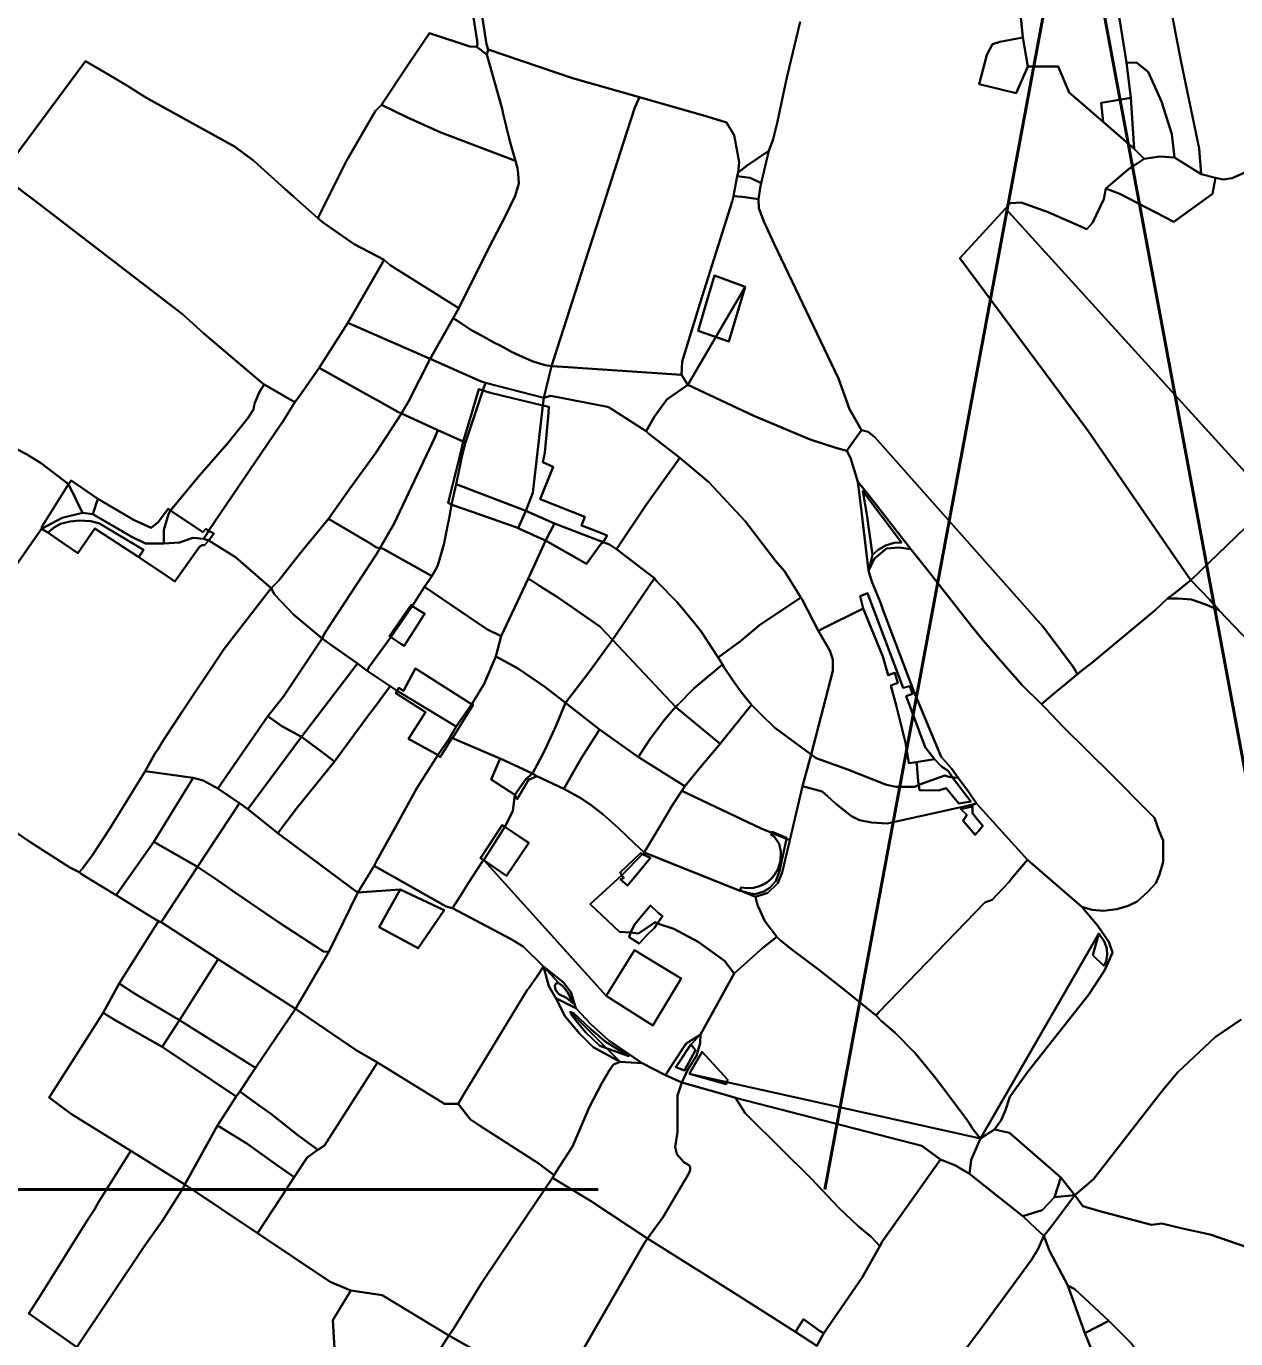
# Model space of a CAD drawing. Header units: millimetres. Extents: x -5124 to 18012, y -6362 to 5362.
# Drawn here: x 762 to 1577, y -150 to 734 of the extents above; entities that cross this region are included whole.
import ezdxf

# ---------------------------------------------------------------- set-up
doc = ezdxf.new("R2010")
doc.units = ezdxf.units.MM
doc.layers.add('brokenLine', color=1, linetype='Continuous')
doc.styles.get("Standard").update_dxf_attribs({"font": 'txt', "bigfont": 'bigfont'})

msp = doc.modelspace()

# ---------------------------------------------------------------- linework, layer by layer
at = {"layer": 'brokenLine', "color": 1}
for points in [[(1554.14, 634.68), (1536.13, 645.92), (1534.27, 661.79), (1527.4, 683.78), (1518.46, 703.72), (1510.88, 709.89), (1503.91, 709.98), (1497.21, 750.73), (1483.09, 818.8), (1500.76, 822.55), (1520.67, 822.92), (1526.48, 784.17), (1540.46, 711.29), (1552.83, 652.15), (1554.14, 634.68), (1554.14, 634.68)], [(1592.07, 639.71), (1575.08, 632.01), (1568.95, 631.21), (1563.83, 632.26), (1554.14, 634.68), (1552.83, 652.15), (1540.46, 711.29), (1526.48, 784.17)], [(1063.26, 753.89), (1063.73, 760.72), (1068.41, 749.82), (1069.46, 742.67), (1072.68, 722.46), (1073.76, 718.73), (1072.79, 715.35), (1069.61, 717.66), (1068.92, 718.39), (1065.97, 720.68), (1066.6, 722.08), (1066.3, 724.71), (1063.11, 744.71), (1062.82, 746.87), (1063.26, 753.89), (1063.26, 753.89)], [(1430.9, 758.67), (1433.91, 726.94), (1418.49, 723.94), (1413.59, 722.27), (1409.74, 715.16), (1404.6, 695.31), (1420.3, 691.64), (1429.55, 689.45), (1437.32, 707.39), (1457.74, 707.42), (1465.11, 689.69), (1488.22, 670.04), (1508.9, 651.94), (1515.76, 645.01), (1510.92, 642.04), (1506.03, 638.79), (1502.14, 635.47), (1489.87, 625.08), (1488.5, 617.85), (1481, 601.94), (1477.21, 597.79), (1450.99, 609.23), (1432.82, 615.65), (1425.77, 615.27), (1422.34, 611.68), (1391.43, 578.2), (1477.82, 461.97), (1540.99, 370.28), (1547.15, 361.34), (1536.65, 352.66), (1531.46, 348.9), (1523.08, 341.05), (1480.19, 305.35), (1473.64, 300.37), (1470.81, 297.97), (1467.46, 303.48), (1447.48, 330.13), (1334.19, 457.49), (1329.75, 461.19), (1325.36, 462.36), (1322.3, 467.46), (1317.15, 476.52), (1309.67, 497.03), (1266.48, 587.95), (1259.6, 602.44), (1256.15, 611.86), (1255.85, 617.95), (1256.98, 625.47), (1257.56, 628.8), (1262.88, 650.41), (1265.7, 658.41), (1268.75, 670.28), (1272.77, 689.34), (1275.28, 700.74), (1283.94, 737.4)], [(1497.21, 750.73), (1503.91, 709.98), (1506.75, 686.14), (1486.87, 682.82), (1488.22, 670.04), (1465.11, 689.69), (1457.74, 707.42), (1437.32, 707.39), (1433.91, 726.94), (1430.9, 758.67)], [(1063.11, 744.71), (1066.3, 724.71), (1066.6, 722.08), (1065.97, 720.68), (1061.32, 720.8), (1034.11, 729.84), (1020.52, 709.6), (1001.86, 681.53), (997.81, 677.49), (978.17, 643.77), (958.95, 605.06), (942.56, 619.82), (942.56, 619.82)], [(1283.94, 737.4), (1275.28, 700.74), (1272.77, 689.34), (1268.75, 670.28), (1265.7, 658.41), (1262.88, 650.41), (1248.23, 640.51), (1242.08, 635.95), (1242.92, 642.82), (1239.52, 661.04), (1234.22, 669.52), (1222, 673.3), (1175.61, 686.71), (1130.58, 699.55), (1073.76, 718.73), (1072.68, 722.46), (1069.46, 742.67)], [(1065.97, 720.68), (1068.92, 718.39), (1069.61, 717.66), (1072.79, 715.35), (1083.1, 678.72), (1083.87, 675.37), (1087.84, 658.78), (1089.56, 653.06), (1092.24, 643.68), (1041.86, 662.89), (1019.43, 672.97), (1001.86, 681.53), (1020.52, 709.6), (1034.11, 729.84), (1061.32, 720.8), (1065.97, 720.68), (1065.97, 720.68)], [(1433.91, 726.94), (1437.32, 707.39), (1429.55, 689.45), (1420.3, 691.64), (1404.6, 695.31), (1409.74, 715.16), (1413.59, 722.27), (1418.49, 723.94), (1433.91, 726.94), (1433.91, 726.94)], [(1092.24, 643.68), (1089.56, 653.06), (1087.84, 658.78), (1083.87, 675.37), (1083.1, 678.72), (1072.79, 715.35), (1073.76, 718.73), (1130.58, 699.55), (1175.61, 686.71), (1172.46, 679.7), (1164.63, 655.35), (1149.33, 607.75), (1138.67, 574.62), (1116.45, 505.47), (1112.06, 506.12), (1108.21, 507.15), (1103.27, 508.88), (1094.77, 512.56), (1089.42, 514.99), (1084.74, 517.86), (1081.29, 519.6), (1077.56, 521.33), (1072.93, 524.09), (1065.78, 527.89), (1062.7, 529.52), (1053, 535.87), (1050.18, 537.69), (1054.01, 544.42), (1074.12, 585.25), (1085.15, 606.32), (1092.01, 620.2), (1094.45, 628.57), (1093.99, 635.25), (1093.44, 638.92), (1092.24, 643.68), (1092.24, 643.68)], [(942.56, 619.82), (936.88, 624.57), (915.8, 643.84), (902.87, 653.32), (846.56, 684.51), (842.97, 686.44), (830.61, 694.34), (814.83, 703.67), (802.4, 711), (777.18, 677.04), (745.03, 633.76)], [(745.03, 633.76), (777.18, 677.04), (802.4, 711), (814.83, 703.67), (830.61, 694.34), (842.97, 686.44), (846.56, 684.51), (902.87, 653.32), (915.8, 643.84), (936.88, 624.57), (942.56, 619.82), (958.95, 605.06), (962.75, 601.92), (983.43, 587.56), (1003.59, 576.97), (979.16, 534.59), (976.05, 529.61), (959.78, 504.34), (946.29, 484.92), (943.56, 481.12), (922.84, 493.15), (922.84, 493.15)], [(1515.76, 645.01), (1508.9, 651.94), (1506.75, 686.14), (1503.91, 709.98), (1510.88, 709.89), (1518.46, 703.72), (1527.4, 683.78), (1534.27, 661.79), (1536.13, 645.92), (1526.26, 646.78), (1515.76, 645.01), (1515.76, 645.01)], [(1001.86, 681.53), (1019.43, 672.97), (1041.86, 662.89), (1092.24, 643.68), (1093.44, 638.92), (1093.99, 635.25), (1094.45, 628.57), (1092.01, 620.2), (1085.15, 606.32), (1074.12, 585.25), (1054.01, 544.42), (1007.63, 573.49), (1003.59, 576.97), (983.43, 587.56), (962.75, 601.92), (958.95, 605.06), (978.17, 643.77), (997.81, 677.49), (1001.86, 681.53), (1001.86, 681.53)], [(1238.97, 620.02), (1238.05, 616.37), (1216.66, 548.08), (1204.47, 508.66), (1204.04, 499.61), (1124.06, 504.96), (1116.45, 505.47), (1138.67, 574.62), (1149.33, 607.75), (1164.63, 655.35), (1172.46, 679.7), (1175.61, 686.71), (1222, 673.3), (1234.22, 669.52), (1239.52, 661.04), (1242.92, 642.82), (1242.08, 635.95), (1241.44, 633.44), (1238.97, 620.02), (1238.97, 620.02)], [(1506.75, 686.14), (1508.9, 651.94), (1488.22, 670.04), (1486.87, 682.82), (1506.75, 686.14), (1506.75, 686.14)], [(1257.56, 628.8), (1250.24, 632.3), (1241.44, 633.44), (1242.08, 635.95), (1248.23, 640.51), (1262.88, 650.41), (1257.56, 628.8), (1257.56, 628.8)], [(1515.76, 645.01), (1526.26, 646.78), (1536.13, 645.92), (1554.14, 634.68), (1563.83, 632.26), (1561.75, 621.5), (1535.7, 602.61), (1499.3, 621.46), (1489.87, 625.08), (1502.14, 635.47), (1506.03, 638.79), (1510.92, 642.04), (1515.76, 645.01), (1515.76, 645.01)], [(1422.34, 611.68), (1425.77, 615.27), (1432.82, 615.65), (1450.99, 609.23), (1477.21, 597.79), (1481, 601.94), (1488.5, 617.85), (1489.87, 625.08), (1499.3, 621.46), (1535.7, 602.61), (1561.75, 621.5), (1563.83, 632.26), (1568.95, 631.21), (1575.08, 632.01), (1592.07, 639.71)], [(750.51, 630.35), (767.92, 617.37), (867.7, 540.41), (882.19, 527.33), (920.72, 494.57), (922.84, 493.15), (919.62, 488.18), (916.58, 480.7), (916.16, 478.9), (915.6, 476.27), (911.85, 470.46), (898.01, 453.41), (879.09, 431.59), (859.71, 408.17), (858.03, 409.4), (851.48, 400.37), (846.64, 396.4), (835.26, 401.76), (810.77, 415.95), (792.72, 428.3), (790.96, 425.93), (772.84, 439.83), (762.74, 446.03), (677.12, 490.19)], [(922.84, 493.15), (920.72, 494.57), (882.19, 527.33), (867.7, 540.41), (767.92, 617.37), (750.51, 630.35)], [(1255.85, 617.95), (1245.04, 619.46), (1238.97, 620.02), (1241.44, 633.44), (1250.24, 632.3), (1257.56, 628.8), (1256.98, 625.47), (1255.85, 617.95), (1255.85, 617.95)], [(1208.33, 492.83), (1204.04, 499.61), (1204.47, 508.66), (1216.66, 548.08), (1238.05, 616.37), (1238.97, 620.02), (1245.04, 619.46), (1255.85, 617.95), (1256.15, 611.86), (1259.6, 602.44), (1266.48, 587.95), (1309.67, 497.03), (1317.15, 476.52), (1322.3, 467.46), (1325.36, 462.36), (1316.85, 450.39), (1315.34, 448.28), (1308.01, 450.39), (1290.63, 455.91), (1252.78, 471.85), (1208.33, 492.83), (1246.99, 558.78), (1226.27, 566.49), (1220.46, 546.99), (1215.19, 529.33), (1235.81, 522.05), (1246.99, 558.78), (1208.33, 492.83)], [(1520.91, 503.16), (1601.95, 413.94), (1547.15, 361.34), (1540.99, 370.28), (1477.82, 461.97), (1391.43, 578.2), (1422.34, 611.68), (1520.91, 503.16), (1520.91, 503.16)], [(1601.95, 413.94), (1520.91, 503.16), (1422.34, 611.68), (1422.34, 611.68)], [(1003.59, 576.97), (1007.63, 573.49), (1054.01, 544.42), (1050.18, 537.69), (1035.44, 511.94), (1034.58, 510.34), (979.16, 534.59), (1003.59, 576.97), (1003.59, 576.97)], [(1246.99, 558.78), (1235.81, 522.05), (1215.19, 529.33), (1220.46, 546.99), (1226.27, 566.49), (1246.99, 558.78), (1246.99, 558.78)], [(1034.58, 510.34), (1020.07, 481.53), (1015.42, 473.45), (1012.83, 474.73), (1000.46, 481.62), (989.48, 487.78), (959.78, 504.34), (976.05, 529.61), (979.16, 534.59), (1034.58, 510.34), (1034.58, 510.34)], [(1071.83, 494.27), (1068.49, 495.28), (1034.58, 510.34), (1035.44, 511.94), (1050.18, 537.69), (1053, 535.87), (1062.7, 529.52), (1065.78, 527.89), (1072.93, 524.09), (1077.56, 521.33), (1081.29, 519.6), (1084.74, 517.86), (1089.42, 514.99), (1094.77, 512.56), (1103.27, 508.88), (1108.21, 507.15), (1112.06, 506.12), (1116.45, 505.47), (1111.24, 484.15), (1071.83, 494.27), (1071.83, 494.27)], [(966.19, 402.52), (946.33, 378.63), (932.7, 361.11), (927.51, 355.81), (903.53, 376.69), (885.62, 387.98), (888.96, 392.74), (885.26, 394.48), (932.98, 464.59), (935.2, 467.63), (943.56, 481.12), (946.29, 484.92), (959.78, 504.34), (989.48, 487.78), (1000.46, 481.62), (1012.83, 474.73), (1015.42, 473.45), (998.06, 447.11), (983.72, 427.18), (980.18, 422.25), (966.19, 402.52), (966.19, 402.52)], [(1071.83, 494.27), (1070.1, 489.1), (1067.34, 489.92), (1059.49, 463.32), (1056.95, 454.58), (1039.73, 462.4), (1015.42, 473.45), (1020.07, 481.53), (1034.58, 510.34), (1068.49, 495.28), (1071.83, 494.27), (1071.83, 494.27)], [(1180.21, 461.57), (1155.23, 477.62), (1154.08, 478.11), (1117.13, 485.1), (1115.74, 485.45), (1111.24, 484.15), (1116.45, 505.47), (1124.06, 504.96), (1204.04, 499.61), (1208.33, 492.83), (1194.18, 483.07), (1185.7, 471.52), (1180.21, 461.57), (1180.21, 461.57)], [(677.12, 490.19), (762.74, 446.03), (772.84, 439.83), (790.96, 425.93), (772.96, 397.25), (772.73, 395.78), (742.07, 352.05)], [(885.26, 394.48), (883.38, 395.86), (881.45, 393.61), (859.71, 408.17), (879.09, 431.59), (898.01, 453.41), (911.85, 470.46), (915.6, 476.27), (916.16, 478.9), (916.58, 480.7), (919.62, 488.18), (922.84, 493.15), (943.56, 481.12), (935.2, 467.63), (932.98, 464.59), (885.26, 394.48), (885.26, 394.48)], [(1052.16, 425.9), (1056.25, 445.25), (1058.37, 454.04), (1070.1, 489.1), (1075.36, 487.53), (1110.64, 478.96), (1103.84, 420.12), (1099.15, 407.87), (1052.16, 425.9), (1052.16, 425.9)], [(1058.37, 454.04), (1056.95, 454.58), (1059.49, 463.32), (1067.34, 489.92), (1070.1, 489.1), (1058.37, 454.04), (1058.37, 454.04)], [(1070.1, 489.1), (1071.83, 494.27), (1111.24, 484.15), (1110.64, 478.96), (1075.36, 487.53), (1070.1, 489.1), (1070.1, 489.1)], [(1326.47, 342.26), (1297.91, 327.9), (1296.31, 326.79), (1285.37, 348.26), (1284.5, 349.65), (1273.3, 367.25), (1267.31, 374.16), (1246.89, 400.97), (1222.48, 427.28), (1202.85, 443.63), (1181.76, 459.96), (1180.21, 461.57), (1185.7, 471.52), (1194.18, 483.07), (1208.33, 492.83), (1252.78, 471.85), (1290.63, 455.91), (1308.01, 450.39), (1315.34, 448.28), (1317.8, 443.57), (1322.87, 427.56), (1325.43, 405.82), (1330.01, 367.62), (1332.36, 359.66), (1338, 346.16), (1339.73, 341.55), (1359.72, 288.61), (1360.38, 287.01), (1376.79, 247.51), (1378.95, 242.29), (1385.87, 234.25), (1390.3, 228.15), (1387.61, 228.22), (1386.7, 228.34), (1385.41, 230.06), (1383.63, 232.8), (1379.12, 235.73), (1374.57, 240.73), (1368.22, 248.81), (1355.31, 283.16), (1359.61, 284.58), (1357.87, 289.92), (1353.36, 288.76), (1329.4, 352.55), (1324.43, 350.41), (1326.47, 342.26), (1326.47, 342.26)], [(1110.64, 478.96), (1114.65, 477.98), (1114.28, 473.85), (1111.91, 447.06), (1110.67, 440.77), (1117.42, 437.58), (1108.8, 415.9), (1138.85, 403.94), (1136.61, 398.03), (1143.74, 395.3), (1153.83, 391.33), (1151.23, 386.95), (1118.31, 399.43), (1099.15, 407.87), (1103.84, 420.12), (1110.64, 478.96), (1110.64, 478.96)], [(1160.16, 382.14), (1155.38, 385.23), (1151.23, 386.95), (1153.83, 391.33), (1143.74, 395.3), (1136.61, 398.03), (1138.85, 403.94), (1108.8, 415.9), (1117.42, 437.58), (1110.67, 440.77), (1111.91, 447.06), (1114.28, 473.85), (1114.65, 477.98), (1110.64, 478.96), (1111.24, 484.15), (1115.74, 485.45), (1117.13, 485.1), (1154.08, 478.11), (1155.23, 477.62), (1180.21, 461.57), (1181.76, 459.96), (1202.85, 443.63), (1180.25, 411.97), (1160.16, 382.14), (1160.16, 382.14)], [(1039.73, 462.4), (1037.82, 457.45), (1010.46, 399.53), (1000.86, 382.96), (998.41, 383.33), (993.98, 386.07), (966.19, 402.52), (980.18, 422.25), (983.72, 427.18), (998.06, 447.11), (1015.42, 473.45), (1039.73, 462.4), (1039.73, 462.4)], [(1049.04, 412.22), (1047.75, 404.04), (1046.13, 396.44), (1044.19, 386.24), (1042.46, 380.52), (1040.89, 375.25), (1039.58, 370.69), (1037.62, 367.01), (1035.66, 363.94), (1033.48, 365.36), (1003.02, 382.41), (1000.86, 382.96), (1010.46, 399.53), (1037.82, 457.45), (1039.73, 462.4), (1056.95, 454.58), (1054.82, 446), (1046.69, 413.39), (1049.04, 412.22), (1049.04, 412.22)], [(1315.34, 448.28), (1316.85, 450.39), (1325.36, 462.36), (1329.75, 461.19), (1334.19, 457.49), (1447.48, 330.13), (1467.46, 303.48), (1470.81, 297.97), (1455.64, 285.25), (1446.66, 277.73), (1433.45, 290.39), (1418.91, 307.13), (1408.81, 318.8), (1407.32, 320.52), (1399.68, 329.99), (1370.18, 367.42), (1358.58, 382.14), (1329.18, 419.81), (1322.87, 427.56), (1317.8, 443.57), (1315.34, 448.28), (1315.34, 448.28)], [(1056.95, 454.58), (1058.37, 454.04), (1056.25, 445.25), (1052.16, 425.9), (1049.04, 412.22), (1046.69, 413.39), (1054.82, 446), (1056.95, 454.58), (1056.95, 454.58)], [(1228.6, 309.08), (1217.24, 326.71), (1212.99, 332.1), (1200.99, 346.32), (1187.3, 360.44), (1185.71, 362.61), (1181.2, 365.92), (1160.16, 382.14), (1180.25, 411.97), (1202.85, 443.63), (1222.48, 427.28), (1246.89, 400.97), (1267.31, 374.16), (1273.3, 367.25), (1284.5, 349.65), (1256.51, 330.96), (1243.65, 320.12), (1228.6, 309.08), (1228.6, 309.08)], [(772.73, 395.78), (772.96, 397.25), (790.96, 425.93), (800.44, 406.56), (786.69, 403.23), (772.73, 395.78), (772.73, 395.78)], [(807.3, 405.8), (800.44, 406.56), (790.96, 425.93), (792.72, 428.3), (810.77, 415.95), (807.3, 405.8), (807.3, 405.8)], [(1099.15, 407.87), (1093.88, 396.3), (1093.06, 396.63), (1068.22, 405.53), (1050.59, 411.59), (1049.04, 412.22), (1052.16, 425.9), (1099.15, 407.87), (1099.15, 407.87)], [(1330.01, 367.62), (1325.43, 405.82), (1322.87, 427.56), (1329.18, 419.81), (1358.58, 382.14), (1350.57, 383.31), (1342.23, 382.68), (1333.82, 375.72), (1330.01, 367.62), (1332.66, 378.22), (1336.48, 381.71), (1341.47, 384.54), (1347.29, 386.37), (1352.28, 386.54), (1326.17, 421.15), (1328.83, 405.5), (1332.66, 378.22), (1330.01, 367.62)], [(855.28, 385.97), (842.81, 385.95), (833.09, 390.77), (807.3, 405.8), (810.77, 415.95), (835.26, 401.76), (846.64, 396.4), (851.48, 400.37), (858.03, 409.4), (859.71, 408.17), (858.31, 405.79), (855.2, 395.13), (855.28, 385.97), (855.28, 385.97)], [(1332.66, 378.22), (1328.83, 405.5), (1326.17, 421.15), (1352.28, 386.54), (1347.29, 386.37), (1341.47, 384.54), (1336.48, 381.71), (1332.66, 378.22), (1332.66, 378.22)], [(855.28, 385.97), (855.2, 395.13), (858.31, 405.79), (859.71, 408.17), (881.45, 393.61), (883.38, 395.86), (885.26, 394.48), (883.84, 392.01), (881.95, 389.09), (874.76, 389.78), (865.86, 386.7), (855.28, 385.97), (855.28, 385.97)], [(1100.72, 362.18), (1082.42, 323.42), (1072.9, 328.18), (1030.8, 356.71), (1035.66, 363.94), (1037.62, 367.01), (1039.58, 370.69), (1040.89, 375.25), (1042.46, 380.52), (1044.19, 386.24), (1046.13, 396.44), (1047.75, 404.04), (1049.04, 412.22), (1050.59, 411.59), (1068.22, 405.53), (1093.06, 396.63), (1093.88, 396.3), (1094.89, 395.75), (1111.27, 388.37), (1112.41, 387.73), (1100.72, 362.18), (1100.72, 362.18)], [(1118.31, 399.43), (1112.41, 387.73), (1111.27, 388.37), (1094.89, 395.75), (1093.88, 396.3), (1099.15, 407.87), (1118.31, 399.43), (1118.31, 399.43)], [(1547.15, 361.34), (1601.95, 413.94), (1726.99, 281.6), (1670.91, 231.56), (1566.06, 341.12), (1559.9, 348.03), (1547.15, 361.34), (1547.15, 361.34)], [(811.95, 399.44), (806.07, 401.09), (798.41, 401.37), (791.8, 400.82), (785.46, 399.11), (781.21, 396.66), (776.94, 393.31), (772.73, 395.78), (786.69, 403.23), (800.44, 406.56), (807.3, 405.8), (833.09, 390.77), (842.81, 385.95), (855.28, 385.97), (865.86, 386.7), (874.76, 389.78), (881.95, 389.09), (885.62, 387.98), (882.68, 384.78), (880.95, 384.89), (879.2, 383.7), (876.94, 380.47), (862.55, 360.4), (857.55, 363.86), (838.31, 376.69), (841.47, 381.71), (811.95, 399.44), (811.95, 399.44)], [(781.21, 396.66), (785.46, 399.11), (791.8, 400.82), (798.41, 401.37), (806.07, 401.09), (811.95, 399.44), (841.47, 381.71), (838.31, 376.69), (808.75, 395.95), (797.24, 379.44), (783.67, 388.7), (776.94, 393.31), (781.21, 396.66), (781.21, 396.66)], [(961.77, 321.85), (942.88, 337.81), (929.85, 351.57), (927.51, 355.81), (932.7, 361.11), (946.33, 378.63), (966.19, 402.52), (993.98, 386.07), (998.41, 383.33), (1000.86, 382.96), (998.53, 378.85), (963.42, 325.3), (961.77, 321.85), (961.77, 321.85)], [(1112.41, 387.73), (1118.31, 399.43), (1151.23, 386.95), (1149.38, 385.37), (1139.92, 372.27), (1114.04, 387.08), (1112.41, 387.73), (1112.41, 387.73)], [(742.07, 352.05), (772.73, 395.78), (776.94, 393.31), (783.67, 388.7), (797.24, 379.44), (808.75, 395.95), (838.31, 376.69), (857.55, 363.86), (862.55, 360.4), (876.94, 380.47), (879.2, 383.7), (880.95, 384.89), (882.68, 384.78), (885.62, 387.98), (903.53, 376.69), (927.51, 355.81), (895.88, 314.88), (867.87, 272.94), (861.17, 263.2), (856.16, 255.3), (854.08, 252.01), (851.18, 247.22), (849.39, 244.61), (842.53, 232.61), (818.71, 193.83), (806.89, 175.78), (800.44, 166.92), (798.07, 164.44), (791.84, 167.6), (763.46, 185.93), (724.12, 212.98)], [(885.62, 387.98), (881.95, 389.09), (883.84, 392.01), (885.26, 394.48), (888.96, 392.74), (885.62, 387.98), (885.62, 387.98)], [(1022.52, 343.79), (1021.9, 344.54), (1007.27, 323.45), (1008.1, 322.92), (993.56, 302.75), (992.09, 300.15), (985.68, 305.12), (965.25, 319.49), (961.77, 321.85), (963.42, 325.3), (998.53, 378.85), (1000.86, 382.96), (1003.02, 382.41), (1033.48, 365.36), (1035.66, 363.94), (1030.8, 356.71), (1022.52, 343.79), (1022.52, 343.79)], [(1157.53, 321.14), (1149.05, 330.08), (1127.68, 344.89), (1120.48, 349.89), (1109.1, 356.95), (1102.82, 360.96), (1100.72, 362.18), (1112.41, 387.73), (1114.04, 387.08), (1139.92, 372.27), (1149.38, 385.37), (1151.23, 386.95), (1155.38, 385.23), (1160.16, 382.14), (1181.2, 365.92), (1185.71, 362.61), (1177.37, 350.02), (1157.53, 321.14), (1157.53, 321.14)], [(1446.66, 277.73), (1449.23, 275.03), (1461.14, 262.54), (1494.01, 230.11), (1517.85, 206.03), (1522.76, 201.15), (1525.78, 192.17), (1528.6, 185.88), (1528.53, 171.55), (1526.15, 162.92), (1523.6, 157.16), (1518.28, 151.26), (1511, 144.85), (1504.95, 141.94), (1497.43, 139.52), (1488.39, 138.46), (1480.6, 139.19), (1473.7, 141.15), (1437.19, 172.72), (1402.77, 210.85), (1397.49, 218.47), (1390.3, 228.15), (1385.87, 234.25), (1378.95, 242.29), (1376.79, 247.51), (1360.38, 287.01), (1359.72, 288.61), (1339.73, 341.55), (1338, 346.16), (1332.36, 359.66), (1330.01, 367.62), (1333.82, 375.72), (1342.23, 382.68), (1350.57, 383.31), (1358.58, 382.14), (1370.18, 367.42), (1399.68, 329.99), (1407.32, 320.52), (1408.81, 318.8), (1418.91, 307.13), (1433.45, 290.39), (1446.66, 277.73), (1446.66, 277.73)], [(1231.55, 304.47), (1212.31, 288.21), (1201.27, 277), (1200.07, 275.57), (1157.53, 321.14), (1177.37, 350.02), (1185.71, 362.61), (1187.3, 360.44), (1200.99, 346.32), (1212.99, 332.1), (1217.24, 326.71), (1228.6, 309.08), (1231.55, 304.47), (1231.55, 304.47)], [(842.53, 232.61), (849.39, 244.61), (851.18, 247.22), (854.08, 252.01), (856.16, 255.3), (861.17, 263.2), (867.87, 272.94), (895.88, 314.88), (927.51, 355.81), (929.85, 351.57), (942.88, 337.81), (961.77, 321.85), (935.89, 282.79), (925.37, 269.55), (891.67, 220.8), (881.64, 226.28), (874.97, 228.16), (842.53, 232.61), (842.53, 232.61)], [(1078.8, 309.91), (1070.94, 291.3), (1062.65, 277.67), (1061.84, 278.13), (1024.69, 301.66), (1024.08, 300.55), (1016.63, 286.79), (1013.62, 288.71), (1012.41, 286.75), (1007.8, 289.77), (992.09, 300.15), (993.56, 302.75), (1008.1, 322.92), (1008.74, 322.28), (1014.86, 318.41), (1017.07, 316.89), (1025.22, 329.58), (1030.26, 337.42), (1030.94, 338.48), (1022.52, 343.79), (1030.8, 356.71), (1072.9, 328.18), (1082.42, 323.42), (1078.8, 309.91), (1078.8, 309.91)], [(1082.42, 323.42), (1100.72, 362.18), (1102.82, 360.96), (1109.1, 356.95), (1120.48, 349.89), (1127.68, 344.89), (1149.05, 330.08), (1157.53, 321.14), (1141.9, 299.62), (1125.73, 278.61), (1111.89, 289.3), (1093.45, 301.95), (1078.8, 309.91), (1082.42, 323.42), (1082.42, 323.42)], [(1531.46, 348.9), (1536.65, 352.66), (1547.15, 361.34), (1559.9, 348.03), (1566.06, 341.12), (1557.29, 344.88), (1547.68, 348.18), (1538.48, 348.92), (1531.46, 348.9), (1531.46, 348.9)], [(1291.4, 243.9), (1277, 254.27), (1266.56, 261.95), (1257.84, 270.44), (1251.14, 277.2), (1243.76, 286.47), (1237.83, 294.7), (1232.82, 302.41), (1231.55, 304.47), (1228.6, 309.08), (1243.65, 320.12), (1256.51, 330.96), (1284.5, 349.65), (1285.37, 348.26), (1296.31, 326.79), (1303.95, 313.92), (1305.98, 307.76), (1305.9, 300.15), (1291.4, 243.9), (1291.4, 243.9)], [(1329.4, 352.55), (1353.36, 288.76), (1357.87, 289.92), (1359.61, 284.58), (1355.31, 283.16), (1368.22, 248.81), (1374.57, 240.73), (1362.22, 238.65), (1360.46, 238.44), (1357.14, 238.03), (1355.32, 249.2), (1354.91, 251.7), (1348.77, 276.14), (1345.04, 290.27), (1349.85, 292.09), (1347.82, 298.74), (1343.32, 297.27), (1339.54, 309.82), (1326.47, 342.26), (1324.43, 350.41), (1329.4, 352.55), (1329.4, 352.55)], [(1470.81, 297.97), (1473.64, 300.37), (1480.19, 305.35), (1523.08, 341.05), (1531.46, 348.9), (1538.48, 348.92), (1547.68, 348.18), (1557.29, 344.88), (1566.06, 341.12), (1670.91, 231.56)], [(1008.1, 322.92), (1007.27, 323.45), (1021.9, 344.54), (1022.52, 343.79), (1008.1, 322.92), (1008.1, 322.92)], [(1008.1, 322.92), (1022.52, 343.79), (1030.94, 338.48), (1030.26, 337.42), (1025.22, 329.58), (1017.07, 316.89), (1014.86, 318.41), (1008.74, 322.28), (1008.1, 322.92), (1008.1, 322.92)], [(1326.47, 342.26), (1339.54, 309.82), (1343.32, 297.27), (1347.82, 298.74), (1349.85, 292.09), (1345.04, 290.27), (1348.77, 276.14), (1354.91, 251.7), (1355.32, 249.2), (1357.14, 238.03), (1360.46, 238.44), (1362.22, 238.65), (1362.54, 237.31), (1363.37, 225.57), (1363.97, 223.26), (1361.14, 222.02), (1348.68, 221.97), (1342.23, 223.39), (1315.38, 233.87), (1294.82, 241.39), (1291.4, 243.9), (1305.9, 300.15), (1305.98, 307.76), (1303.95, 313.92), (1296.31, 326.79), (1297.91, 327.9), (1326.47, 342.26), (1326.47, 342.26)], [(985.68, 305.12), (947.84, 255.79), (934.76, 262.77), (925.37, 269.55), (935.89, 282.79), (961.77, 321.85), (965.25, 319.49), (985.68, 305.12), (985.68, 305.12)], [(1125.73, 278.61), (1141.9, 299.62), (1157.53, 321.14), (1200.07, 275.57), (1198.89, 274.54), (1192.62, 267.08), (1182.86, 254.28), (1176.21, 244.04), (1175.01, 242.03), (1148.85, 260.61), (1125.73, 278.61), (1125.73, 278.61)], [(1078.8, 309.91), (1093.45, 301.95), (1111.89, 289.3), (1125.73, 278.61), (1119.47, 263.26), (1112.23, 247.07), (1108.75, 240.62), (1103.54, 230.94), (1081.75, 241.08), (1079.55, 242.07), (1049.64, 254.9), (1063.63, 277.33), (1062.65, 277.67), (1070.94, 291.3), (1078.8, 309.91), (1078.8, 309.91)], [(985.68, 305.12), (992.09, 300.15), (1007.8, 289.77), (997.84, 276.31), (993.75, 271.12), (970.19, 239.03), (959.21, 247.31), (947.84, 255.79), (985.68, 305.12), (985.68, 305.12)], [(1024.69, 301.66), (1061.84, 278.13), (1062.65, 277.67), (1052.2, 262.75), (1012.41, 286.75), (1013.62, 288.71), (1016.63, 286.79), (1024.08, 300.55), (1024.69, 301.66), (1024.69, 301.66)], [(1231.55, 304.47), (1232.82, 302.41), (1237.83, 294.7), (1243.76, 286.47), (1251.14, 277.2), (1231.61, 253.05), (1229.95, 250.95), (1200.07, 275.57), (1201.27, 277), (1212.31, 288.21), (1231.55, 304.47), (1231.55, 304.47)], [(1581, 65.36), (1563.64, 53.4), (1538.52, 29.74), (1529.04, 18.54), (1524.13, 12.23), (1481.52, -42.43), (1469.05, -53.1), (1459.51, -41.12), (1424.98, -11.18), (1414.94, -8.92), (1419.47, -2.48), (1422.25, 4.26), (1425.21, 13.08), (1437.1, 29.79), (1478.46, 82.16), (1488.6, 97.48), (1490.16, 100.62), (1490.58, 101.61), (1494.4, 110.47), (1491.83, 117.66), (1484.45, 128.32), (1473.7, 141.15), (1480.6, 139.19), (1488.39, 138.46), (1497.43, 139.52), (1504.95, 141.94), (1511, 144.85), (1518.28, 151.26), (1523.6, 157.16), (1526.15, 162.92), (1528.53, 171.55), (1528.6, 185.88), (1525.78, 192.17), (1522.76, 201.15), (1517.85, 206.03), (1494.01, 230.11), (1461.14, 262.54), (1449.23, 275.03), (1446.66, 277.73), (1455.64, 285.25), (1470.81, 297.97), (1470.81, 297.97)], [(1039.77, 243.44), (1025.7, 221.14), (1015.96, 203.63), (1013.05, 198.13), (998.81, 172.39), (996.88, 168.8), (985.89, 150.72), (983.03, 152.81), (932.09, 190.88), (944.48, 207.39), (970.19, 239.03), (993.75, 271.12), (997.84, 276.31), (1007.8, 289.77), (1012.41, 286.75), (1011.47, 285.1), (1031.46, 272.35), (1020.01, 254.38), (1038.03, 244.41), (1039.77, 243.44), (1039.77, 243.44)], [(1052.2, 262.75), (1047.76, 254.87), (1039.77, 243.44), (1038.03, 244.41), (1020.01, 254.38), (1031.46, 272.35), (1011.47, 285.1), (1012.41, 286.75), (1052.2, 262.75), (1052.2, 262.75)], [(1049.64, 254.9), (1047.76, 254.87), (1052.2, 262.75), (1062.65, 277.67), (1063.63, 277.33), (1049.64, 254.9), (1049.64, 254.9)], [(1125.73, 278.61), (1148.85, 260.61), (1146.96, 257.67), (1136.61, 241.45), (1124.64, 220.57), (1106.48, 229.27), (1103.54, 230.94), (1108.75, 240.62), (1112.23, 247.07), (1119.47, 263.26), (1125.73, 278.61), (1125.73, 278.61)], [(1175.01, 242.03), (1176.21, 244.04), (1182.86, 254.28), (1192.62, 267.08), (1198.89, 274.54), (1200.07, 275.57), (1229.95, 250.95), (1217.7, 236.32), (1206.25, 222.53), (1175.01, 242.03), (1175.01, 242.03)], [(1206.25, 222.53), (1217.7, 236.32), (1229.95, 250.95), (1231.61, 253.05), (1251.14, 277.2), (1257.84, 270.44), (1266.56, 261.95), (1277, 254.27), (1291.4, 243.9), (1285.45, 222.38), (1277.09, 186.06), (1274.67, 187.03), (1274.81, 187.68), (1265.18, 191.67), (1264.88, 190.93), (1257.63, 193.83), (1222.55, 210.47), (1204.25, 219.3), (1206.25, 222.53), (1206.25, 222.53)], [(891.67, 220.8), (925.37, 269.55), (934.76, 262.77), (947.84, 255.79), (911.81, 206.96), (906.25, 210.98), (891.67, 220.8), (891.67, 220.8)], [(1148.85, 260.61), (1175.01, 242.03), (1206.25, 222.53), (1204.25, 219.3), (1197.71, 209.4), (1190.96, 198.02), (1178.91, 177.81), (1172.02, 184.04), (1161.39, 194.39), (1151.1, 203.39), (1143.05, 209.6), (1136.18, 214.46), (1124.64, 220.57), (1136.61, 241.45), (1146.96, 257.67), (1148.85, 260.61), (1148.85, 260.61)], [(970.19, 239.03), (944.48, 207.39), (932.09, 190.88), (911.81, 206.96), (947.84, 255.79), (959.21, 247.31), (970.19, 239.03), (970.19, 239.03)], [(1070.64, 172.59), (1069.7, 171.39), (1060.52, 157.42), (1056.79, 151.45), (1049.74, 140.2), (1045.53, 141.34), (996.88, 168.8), (998.81, 172.39), (1013.05, 198.13), (1015.96, 203.63), (1025.7, 221.14), (1039.77, 243.44), (1041.29, 242.04), (1048.82, 253.99), (1049.64, 254.9), (1079.55, 242.07), (1081.75, 241.08), (1075.67, 226.92), (1091.6, 216.64), (1090.24, 205.67), (1084.98, 195), (1083.26, 196.12), (1068.62, 173.92), (1070.64, 172.59), (1070.64, 172.59)], [(1047.76, 254.87), (1049.64, 254.9), (1048.82, 253.99), (1041.29, 242.04), (1039.77, 243.44), (1047.76, 254.87), (1047.76, 254.87)], [(1081.75, 241.08), (1103.54, 230.94), (1099.08, 227.15), (1091.6, 216.64), (1075.67, 226.92), (1081.75, 241.08), (1081.75, 241.08)], [(1342.57, 197.21), (1331.96, 198.08), (1323.92, 199.51), (1318.52, 202.13), (1307.86, 210.82), (1302.43, 215.62), (1298.68, 218.79), (1285.45, 222.38), (1291.4, 243.9), (1294.82, 241.39), (1315.38, 233.87), (1342.23, 223.39), (1348.68, 221.97), (1361.14, 222.02), (1363.97, 223.26), (1364.25, 219.71), (1377.06, 219.45), (1382.33, 221.16), (1390.97, 210.67), (1398.92, 212.03), (1386.7, 228.34), (1387.61, 228.22), (1390.3, 228.15), (1397.49, 218.47), (1402.77, 210.85), (1395.35, 208.94), (1389.23, 207.58), (1342.57, 197.21), (1342.57, 197.21)], [(1363.97, 223.26), (1363.37, 225.57), (1362.54, 237.31), (1362.22, 238.65), (1374.57, 240.73), (1379.12, 235.73), (1383.63, 232.8), (1385.41, 230.06), (1386.7, 228.34), (1384.14, 228.71), (1381.53, 229.7), (1363.97, 223.26), (1363.97, 223.26)], [(874.97, 228.16), (848.38, 184.93), (822.97, 148.98), (813.4, 154.85), (801.89, 161.91), (799.53, 163.35), (798.07, 164.44), (800.44, 166.92), (806.89, 175.78), (818.71, 193.83), (842.53, 232.61), (874.97, 228.16), (874.97, 228.16)], [(1091.6, 216.64), (1099.08, 227.15), (1103.54, 230.94), (1106.48, 229.27), (1100.93, 226.74), (1093.18, 213.79), (1091.6, 216.64), (1091.6, 216.64)], [(874.97, 228.16), (881.64, 226.28), (891.67, 220.8), (906.25, 210.98), (877.98, 168.06), (848.38, 184.93), (874.97, 228.16), (874.97, 228.16)], [(1071.05, 172.31), (1086.08, 162.13), (1101.03, 184.18), (1094.71, 188.47), (1090.93, 191.03), (1084.98, 195), (1090.24, 205.67), (1091.6, 216.64), (1093.18, 213.79), (1100.93, 226.74), (1106.48, 229.27), (1124.64, 220.57), (1136.18, 214.46), (1143.05, 209.6), (1151.1, 203.39), (1161.39, 194.39), (1172.02, 184.04), (1178.91, 177.81), (1177.75, 176.64), (1176.43, 177.26), (1162.59, 164.32), (1163.77, 162.55), (1142.51, 142.96), (1162.29, 124.3), (1169.57, 123.91), (1168.65, 120.79), (1175.4, 116.52), (1178.41, 119.69), (1180.8, 122.2), (1185.74, 127.01), (1187.84, 130.06), (1189.07, 129.55), (1198.92, 126.41), (1215.24, 117.65), (1232.94, 104.71), (1239.47, 96.21), (1216.85, 55.21), (1207.17, 49.07), (1198.02, 35.09), (1193.26, 27.83), (1177.56, 35.88), (1155.13, 51.19), (1142.81, 62.19), (1132.9, 72.79), (1129.45, 83.74), (1124.47, 90.1), (1111.05, 100.85), (1097.25, 114.38), (1088.84, 119.68), (1049.74, 140.2), (1056.79, 151.45), (1060.52, 157.42), (1069.7, 171.39), (1070.64, 172.59), (1071.05, 172.31), (1153.14, 81.12), (1184.77, 61.18), (1203.73, 92.79), (1172.29, 111.93), (1157.67, 88.39), (1153.14, 81.12), (1071.05, 172.31)], [(1402.77, 210.85), (1437.19, 172.72), (1426.84, 160.8), (1424.68, 157.94), (1413.28, 145.91), (1408.45, 144.06), (1337.02, 70.15), (1335.18, 67.86), (1328.34, 73.41), (1314.33, 84.72), (1297.12, 98.17), (1279.22, 111.74), (1270.4, 118.8), (1268.18, 120.95), (1266.99, 122.76), (1260.1, 131.44), (1259.09, 133.91), (1257.23, 138.01), (1255.27, 142.33), (1253.89, 147.91), (1262.15, 150.65), (1268.83, 157.2), (1271.93, 164.34), (1277.09, 186.06), (1285.45, 222.38), (1298.68, 218.79), (1302.43, 215.62), (1307.86, 210.82), (1318.52, 202.13), (1323.92, 199.51), (1331.96, 198.08), (1342.57, 197.21), (1389.23, 207.58), (1395.35, 208.94), (1402.77, 210.85), (1392.1, 206.91), (1396.25, 203.17), (1393.74, 199.11), (1401.89, 189.75), (1403.02, 190.93), (1404.13, 192.07), (1407.04, 195.81), (1403.19, 200.12), (1399.98, 204.27), (1399.98, 208.86), (1392.1, 206.91), (1402.77, 210.85)], [(1363.97, 223.26), (1381.53, 229.7), (1384.14, 228.71), (1386.7, 228.34), (1398.92, 212.03), (1390.97, 210.67), (1382.33, 221.16), (1377.06, 219.45), (1364.25, 219.71), (1363.97, 223.26), (1363.97, 223.26)], [(724.12, 212.98), (763.46, 185.93), (791.84, 167.6), (798.07, 164.44), (799.53, 163.35), (801.89, 161.91), (813.4, 154.85), (822.97, 148.98), (840.81, 138.04), (848.95, 133.05), (851.51, 131.48), (825.15, 89.49), (814.37, 69.67), (777.83, 12.69), (786.96, 5.91), (793.03, 1.58), (832.92, -23.21), (811.1, -57.76), (808.51, -62.79), (804.08, -69.53), (772.27, -120.14), (764.16, -132.86), (796.61, -155.54)], [(1264.88, 190.93), (1264.4, 189.74), (1266.36, 188.45), (1269.79, 183.52), (1270.87, 178.36), (1270.77, 172.11), (1269.04, 166.86), (1266.58, 162.78), (1264.2, 159.89), (1261.41, 157.49), (1258.62, 155.91), (1255.8, 154.91), (1252.5, 153.94), (1248.59, 153.64), (1243.99, 154.16), (1243.57, 152.02), (1178.91, 177.81), (1190.96, 198.02), (1197.71, 209.4), (1204.25, 219.3), (1222.55, 210.47), (1257.63, 193.83), (1264.88, 190.93), (1264.88, 190.93)], [(932.09, 190.88), (983.03, 152.81), (985.89, 150.72), (966.42, 110.86), (962.73, 110.99), (933.11, 130.39), (903.47, 150.52), (889.99, 160.07), (877.98, 168.06), (906.25, 210.98), (911.81, 206.96), (932.09, 190.88), (932.09, 190.88)], [(1392.1, 206.91), (1399.98, 208.86), (1399.98, 204.27), (1403.19, 200.12), (1407.04, 195.81), (1404.13, 192.07), (1403.02, 190.93), (1401.89, 189.75), (1393.74, 199.11), (1396.25, 203.17), (1392.1, 206.91), (1392.1, 206.91)], [(1070.99, 173.05), (1070.64, 172.59), (1068.62, 173.92), (1083.26, 196.12), (1084.98, 195), (1070.99, 173.05), (1070.99, 173.05)], [(1086.08, 162.13), (1071.05, 172.31), (1070.99, 173.05), (1084.98, 195), (1090.93, 191.03), (1094.71, 188.47), (1101.03, 184.18), (1086.08, 162.13), (1086.08, 162.13)], [(1264.4, 189.74), (1264.88, 190.93), (1274.67, 187.03), (1270.09, 165.16), (1267.56, 158.49), (1263.08, 153.76), (1259.58, 151.49), (1253.73, 149.77), (1249.33, 150.42), (1244.55, 151.63), (1243.57, 152.02), (1243.99, 154.16), (1248.59, 153.64), (1252.5, 153.94), (1255.8, 154.91), (1258.62, 155.91), (1261.41, 157.49), (1264.2, 159.89), (1266.58, 162.78), (1269.04, 166.86), (1270.77, 172.11), (1270.87, 178.36), (1269.79, 183.52), (1266.36, 188.45), (1264.4, 189.74), (1264.4, 189.74)], [(1277.09, 186.06), (1271.93, 164.34), (1268.83, 157.2), (1262.15, 150.65), (1253.89, 147.91), (1244.55, 151.63), (1249.33, 150.42), (1253.73, 149.77), (1259.58, 151.49), (1263.08, 153.76), (1267.56, 158.49), (1270.09, 165.16), (1274.67, 187.03), (1277.09, 186.06), (1277.09, 186.06)], [(1274.67, 187.03), (1264.88, 190.93), (1265.18, 191.67), (1274.81, 187.68), (1274.67, 187.03), (1274.67, 187.03)], [(822.97, 148.98), (848.38, 184.93), (877.98, 168.06), (853.47, 130.89), (851.51, 131.48), (848.95, 133.05), (840.81, 138.04), (822.97, 148.98), (822.97, 148.98)], [(1169.57, 123.91), (1162.29, 124.3), (1142.51, 142.96), (1163.77, 162.55), (1165.06, 160.63), (1162.93, 159.53), (1167.5, 155.61), (1171.33, 160.08), (1183.21, 174.07), (1177.75, 176.64), (1178.91, 177.81), (1243.57, 152.02), (1243.55, 151.89), (1244.55, 151.63), (1253.89, 147.91), (1255.27, 142.33), (1257.23, 138.01), (1259.09, 133.91), (1260.1, 131.44), (1266.99, 122.76), (1268.18, 120.95), (1258.87, 113.43), (1239.47, 96.21), (1232.94, 104.71), (1215.24, 117.65), (1198.92, 126.41), (1189.07, 129.55), (1187.84, 130.06), (1191.18, 134.87), (1187.96, 137.34), (1183.17, 142.08), (1172.46, 129.58), (1169.57, 123.91), (1169.57, 123.91)], [(1163.77, 162.55), (1162.59, 164.32), (1176.43, 177.26), (1177.75, 176.64), (1163.77, 162.55), (1163.77, 162.55), (1163.77, 162.55)], [(891.71, 105.85), (853.47, 130.89), (877.98, 168.06), (889.99, 160.07), (903.47, 150.52), (933.11, 130.39), (962.73, 110.99), (966.42, 110.86), (943.92, 72.53), (891.71, 105.85), (891.71, 105.85)], [(985.89, 150.72), (996.88, 168.8), (1045.53, 141.34), (1049.74, 140.2), (1088.84, 119.68), (1097.25, 114.38), (1111.05, 100.85), (1106.63, 94.41), (1101.13, 86.41), (1100.24, 85.41), (1057.41, 14.98), (1053.51, 8.52), (1044.23, 8.51), (999.22, 36.18), (984.79, 44.65), (943.92, 72.53), (966.42, 110.86), (985.89, 150.72), (1014.38, 152.77), (1000.25, 127.53), (1026.66, 113.24), (1044.11, 138.94), (1014.38, 152.77), (985.89, 150.72)], [(1071.05, 172.31), (1070.64, 172.59), (1070.99, 173.05), (1071.05, 172.31), (1071.05, 172.31)], [(1177.75, 176.64), (1183.21, 174.07), (1171.33, 160.08), (1167.5, 155.61), (1162.93, 159.53), (1165.06, 160.63), (1163.77, 162.55), (1163.77, 162.55), (1177.75, 176.64), (1177.75, 176.64)], [(1405.47, -14.88), (1400.55, -8.77), (1397.81, -4.66), (1395.98, -1.99), (1379.79, 19.68), (1374.77, 26.44), (1367.82, 34.83), (1361.41, 42.57), (1348.07, 56.18), (1338.36, 64.57), (1335.18, 67.86), (1337.02, 70.15), (1408.45, 144.06), (1413.28, 145.91), (1424.68, 157.94), (1426.84, 160.8), (1437.19, 172.72), (1473.7, 141.15), (1484.45, 128.32), (1491.83, 117.66), (1494.4, 110.47), (1490.58, 101.61), (1490.16, 100.62), (1488.6, 97.48), (1478.46, 82.16), (1437.1, 29.79), (1425.21, 13.08), (1422.25, 4.26), (1419.47, -2.48), (1414.94, -8.92), (1405.47, -14.88), (1485.3, 123.13), (1481.21, 108.51), (1488.57, 101.35), (1490.03, 104.65), (1490.89, 108.84), (1490.57, 113.03), (1489.06, 117.54), (1485.3, 123.13), (1405.47, -14.88)], [(1014.38, 152.77), (1044.11, 138.94), (1026.66, 113.24), (1000.25, 127.53), (1014.38, 152.77), (1014.38, 152.77)], [(1244.55, 151.63), (1243.55, 151.89), (1243.57, 152.02), (1244.55, 151.63), (1244.55, 151.63)], [(1169.57, 123.91), (1172.46, 129.58), (1183.17, 142.08), (1187.96, 137.34), (1191.18, 134.87), (1187.84, 130.06), (1186.15, 130.76), (1175.12, 123.28), (1169.57, 123.91), (1169.57, 123.91)], [(853.47, 130.89), (891.71, 105.85), (865.82, 64.72), (835.51, 82.79), (825.15, 89.49), (851.51, 131.48), (853.47, 130.89), (853.47, 130.89)], [(1169.57, 123.91), (1175.12, 123.28), (1186.15, 130.76), (1187.84, 130.06), (1185.74, 127.01), (1180.8, 122.2), (1178.41, 119.69), (1175.4, 116.52), (1168.65, 120.79), (1169.57, 123.91), (1169.57, 123.91)], [(1405.47, -14.88), (1399.09, -29.35), (1398, -38.75), (1388.6, -33.08), (1378.61, -29.04), (1365.93, -19.81), (1240.32, 12.48), (1233.54, 14.41), (1204.32, 22.78), (1208.23, 31.64), (1214.04, 40.86), (1216.63, 49.29), (1216.85, 55.21), (1239.47, 96.21), (1258.87, 113.43), (1268.18, 120.95), (1270.4, 118.8), (1279.22, 111.74), (1297.12, 98.17), (1314.33, 84.72), (1328.34, 73.41), (1335.18, 67.86), (1338.36, 64.57), (1348.07, 56.18), (1361.41, 42.57), (1367.82, 34.83), (1374.77, 26.44), (1379.79, 19.68), (1395.98, -1.99), (1397.81, -4.66), (1400.55, -8.77), (1405.47, -14.88), (1209.3, 28.71), (1234.1, 21.63), (1234.75, 23.41), (1235.08, 24.86), (1217.89, 43.39), (1210.59, 30.91), (1209.3, 28.71), (1405.47, -14.88)], [(1485.3, 123.13), (1489.06, 117.54), (1490.57, 113.03), (1490.89, 108.84), (1490.03, 104.65), (1488.57, 101.35), (1481.21, 108.51), (1485.3, 123.13), (1485.3, 123.13)], [(1153.14, 81.12), (1157.67, 88.39), (1172.29, 111.93), (1203.73, 92.79), (1184.77, 61.18), (1153.14, 81.12), (1153.14, 81.12)], [(865.82, 64.72), (891.71, 105.85), (943.92, 72.53), (917.05, 32.65), (865.82, 64.72), (865.82, 64.72)], [(1162.68, 36.65), (1158.11, 34.85), (1155.52, 31.13), (1150.26, 22.29), (1141.78, 6.03), (1130.63, -20.29), (1119.77, -36.9), (1118.3, -39.68), (1107.34, -31.54), (1067.9, -6.08), (1061.74, -2.16), (1053.51, 8.52), (1057.41, 14.98), (1100.24, 85.41), (1101.13, 86.41), (1106.63, 94.41), (1111.05, 100.85), (1114.66, 87.71), (1119.28, 79.58), (1125.58, 67.28), (1135.18, 55.79), (1144.52, 46.63), (1162.68, 36.65), (1162.68, 36.65)], [(1111.05, 100.85), (1124.47, 90.1), (1129.45, 83.74), (1132.9, 72.79), (1119.28, 79.58), (1114.66, 87.71), (1111.05, 100.85), (1121.3, 89.8), (1119.51, 89.61), (1118.61, 88.25), (1119.18, 85.32), (1121.29, 82.39), (1126.59, 79.87), (1130.98, 76.12), (1127.4, 83.43), (1124.03, 87.8), (1121.3, 89.8), (1111.05, 100.85)], [(825.15, 89.49), (835.51, 82.79), (865.82, 64.72), (854.07, 46.86), (822.51, 64.81), (814.37, 69.67), (825.15, 89.49), (825.15, 89.49)], [(1121.3, 89.8), (1124.03, 87.8), (1127.4, 83.43), (1130.98, 76.12), (1126.59, 79.87), (1121.29, 82.39), (1119.18, 85.32), (1118.61, 88.25), (1119.51, 89.61), (1121.3, 89.8), (1121.3, 89.8)], [(917.05, 32.65), (943.92, 72.53), (984.79, 44.65), (999.22, 36.18), (963.39, -19.57), (958.93, -22.49), (945.59, -12.63), (927.15, 2), (919.46, 7.42), (908.87, 14.87), (906.34, 16.65), (917.05, 32.65), (917.05, 32.65)], [(1162.68, 36.65), (1144.52, 46.63), (1135.18, 55.79), (1125.58, 67.28), (1119.28, 79.58), (1132.9, 72.79), (1142.81, 62.19), (1155.13, 51.19), (1177.56, 35.88), (1162.68, 36.65), (1129.02, 70.41), (1130.07, 68.1), (1131.87, 65.76), (1139.36, 56.64), (1148.99, 47.55), (1168.42, 40.52), (1152.55, 50.46), (1142.94, 58.68), (1131.71, 69.26), (1129.02, 70.41), (1162.68, 36.65)], [(832.92, -23.21), (793.03, 1.58), (786.96, 5.91), (777.83, 12.69), (814.37, 69.67), (822.51, 64.81), (854.07, 46.86), (903.93, 13.3), (891.46, -6.27), (869.41, -45.81), (832.92, -23.21), (832.92, -23.21)], [(917.05, 32.65), (906.34, 16.65), (903.93, 13.3), (854.07, 46.86), (865.82, 64.72), (917.05, 32.65), (917.05, 32.65)], [(1129.02, 70.41), (1131.71, 69.26), (1142.94, 58.68), (1152.55, 50.46), (1168.42, 40.52), (1148.99, 47.55), (1139.36, 56.64), (1131.87, 65.76), (1130.07, 68.1), (1129.02, 70.41), (1129.02, 70.41)], [(1605.05, -95.19), (1560.14, -79.6), (1541.52, -75.52), (1527.65, -72.21), (1520.64, -73.2), (1484.89, -63.59), (1474.39, -60.56), (1469.05, -53.1), (1481.52, -42.43), (1524.13, 12.23), (1529.04, 18.54), (1538.52, 29.74), (1563.64, 53.4), (1581, 65.36)], [(1216.85, 55.21), (1216.63, 49.29), (1214.04, 40.86), (1208.23, 31.64), (1204.32, 22.78), (1193.26, 27.83), (1198.02, 35.09), (1207.17, 49.07), (1216.85, 55.21), (1210.19, 48.41), (1200.25, 33.05), (1206.1, 30.81), (1213.34, 44.53), (1210.19, 48.41), (1216.85, 55.21)], [(1210.19, 48.41), (1213.34, 44.53), (1206.1, 30.81), (1200.25, 33.05), (1210.19, 48.41), (1210.19, 48.41)], [(918.3, -78.75), (934.15, -54.49), (943.1, -40.98), (951.81, -27.82), (958.93, -22.49), (963.39, -19.57), (999.22, 36.18), (1044.23, 8.51), (1053.51, 8.52), (1061.74, -2.16), (1067.9, -6.08), (1107.34, -31.54), (1118.3, -39.68), (1117.16, -41.4), (1082.06, -93.3), (1069.18, -112.45), (1050.28, -143.12), (1047.17, -147.62), (1002.4, -120.51), (981.18, -117.36), (967.24, -111.59), (918.3, -78.75), (918.3, -78.75)], [(1118.3, -39.68), (1119.77, -36.9), (1130.63, -20.29), (1141.78, 6.03), (1150.26, 22.29), (1155.52, 31.13), (1158.11, 34.85), (1162.68, 36.65), (1177.56, 35.88), (1193.26, 27.83), (1204.32, 22.78), (1201.38, 14.04), (1201.2, -10.66), (1199.62, -20.64), (1200.96, -25.44), (1205.55, -30.87), (1208.86, -32.98), (1209.83, -34.08), (1209.76, -36.25), (1208.88, -38.57), (1191.42, -68.21), (1181.02, -82.26), (1142.71, -56.96), (1117.16, -41.4), (1118.3, -39.68), (1118.3, -39.68)], [(1209.3, 28.71), (1210.59, 30.91), (1217.89, 43.39), (1235.08, 24.86), (1234.75, 23.41), (1234.1, 21.63), (1209.3, 28.71), (1209.3, 28.71)], [(1240.32, 12.48), (1246.86, 2.15), (1249.32, -0.43), (1291.65, -42.01), (1309.95, -61.58), (1323.03, -74.08), (1331.82, -81.11), (1337.63, -87.48), (1325.77, -108.64), (1299.94, -146.13), (1296.7, -144.23), (1286.14, -136.55), (1281.55, -144.02), (1281.02, -145.41), (1241.44, -120.17), (1181.02, -82.26), (1191.42, -68.21), (1208.88, -38.57), (1209.76, -36.25), (1209.83, -34.08), (1208.86, -32.98), (1205.55, -30.87), (1200.96, -25.44), (1199.62, -20.64), (1201.2, -10.66), (1201.38, 14.04), (1204.32, 22.78), (1233.54, 14.41), (1240.32, 12.48), (1240.32, 12.48)], [(906.34, 16.65), (908.87, 14.87), (919.46, 7.42), (927.15, 2), (945.59, -12.63), (958.93, -22.49), (951.81, -27.82), (943.1, -40.98), (928.53, -30.85), (911.01, -18.3), (891.46, -6.27), (903.93, 13.3), (906.34, 16.65), (906.34, 16.65)], [(1378.61, -29.04), (1339.46, -84.2), (1337.63, -87.48), (1331.82, -81.11), (1323.03, -74.08), (1309.95, -61.58), (1291.65, -42.01), (1249.32, -0.43), (1246.86, 2.15), (1240.32, 12.48), (1365.93, -19.81), (1378.61, -29.04), (1378.61, -29.04)], [(918.3, -78.75), (869.41, -45.81), (891.46, -6.27), (911.01, -18.3), (928.53, -30.85), (943.1, -40.98), (934.15, -54.49), (918.3, -78.75), (918.3, -78.75)], [(1455.25, -54.43), (1447.12, -63.14), (1434.08, -67.2), (1416.74, -53.53), (1398, -38.75), (1399.09, -29.35), (1405.47, -14.88), (1414.94, -8.92), (1424.98, -11.18), (1459.51, -41.12), (1455.25, -54.43), (1455.25, -54.43)], [(869.41, -45.81), (867.92, -48.6), (853.96, -70.71), (842.31, -87.06), (796.61, -155.54), (764.16, -132.86), (772.27, -120.14), (804.08, -69.53), (808.51, -62.79), (811.1, -57.76), (832.92, -23.21), (869.41, -45.81), (869.41, -45.81)], [(1129.55, -171.12), (1144.01, -146.01), (1178.99, -85.19), (1181.02, -82.26), (1241.44, -120.17), (1281.02, -145.41), (1295.21, -154.54), (1299.94, -146.13), (1325.77, -108.64), (1337.63, -87.48), (1339.46, -84.2), (1378.61, -29.04), (1388.6, -33.08), (1398, -38.75), (1416.74, -53.53), (1434.08, -67.2), (1442.61, -75.24), (1448.16, -80.48), (1444.27, -89.15), (1439.91, -96.57), (1406.93, -141.35), (1394.95, -157.56)], [(1047.17, -147.62), (1050.28, -143.12), (1069.18, -112.45), (1082.06, -93.3), (1117.16, -41.4), (1142.71, -56.96), (1181.02, -82.26), (1178.99, -85.19), (1144.01, -146.01), (1129.55, -171.12), (1121.45, -185.21), (1119.19, -186.71), (1115.93, -186.11), (1108.37, -182.14), (1047.17, -147.62), (1047.17, -147.62)], [(1459.51, -41.12), (1469.05, -53.1), (1455.25, -54.43), (1459.51, -41.12), (1459.51, -41.12)], [(970.64, -163.97), (974.56, -195.67), (877.42, -203.5), (796.61, -155.54), (842.31, -87.06), (853.96, -70.71), (867.92, -48.6), (869.41, -45.81), (918.3, -78.75), (967.24, -111.59), (981.18, -117.36), (969.03, -137.43), (970.64, -163.97), (970.64, -163.97)], [(1455.25, -54.43), (1469.05, -53.1), (1452.77, -74.61), (1448.16, -80.48), (1442.61, -75.24), (1434.08, -67.2), (1447.12, -63.14), (1455.25, -54.43), (1455.25, -54.43)], [(1506.88, -152.85), (1491.98, -137.66), (1469.07, -116.51), (1464.28, -113.99), (1452.03, -90.6), (1448.16, -80.48), (1452.77, -74.61), (1469.05, -53.1), (1474.39, -60.56), (1484.89, -63.59), (1520.64, -73.2), (1527.65, -72.21), (1541.52, -75.52), (1560.14, -79.6), (1605.05, -95.19), (1617.52, -101.2), (1621.63, -104.68), (1630.8, -112.47), (1630.56, -114.83), (1631, -117.16), (1632.02, -119.21), (1633.57, -120.89), (1635.51, -122.1), (1635.51, -122.1)], [(1434.93, -187.88), (1401.09, -162.22), (1394.95, -157.56), (1406.93, -141.35), (1439.91, -96.57), (1444.27, -89.15), (1448.16, -80.48), (1452.03, -90.6), (1464.28, -113.99), (1475.84, -145.99), (1506.88, -222.8), (1521.15, -255.42), (1528.25, -269.26), (1521.05, -280.63), (1509.94, -298.42), (1499.93, -310.58), (1487.15, -330.09), (1478.87, -323.44), (1425.39, -285.01), (1449.86, -250.19), (1473.76, -216.04), (1434.93, -187.88), (1434.93, -187.88)], [(1464.28, -113.99), (1469.07, -116.51), (1491.98, -137.66), (1475.84, -145.99), (1464.28, -113.99), (1464.28, -113.99)], [(1047.17, -147.62), (1020.21, -190.16), (987.74, -192.32), (982.18, -195.05), (974.56, -195.67), (970.64, -163.97), (969.03, -137.43), (981.18, -117.36), (1002.4, -120.51), (1047.17, -147.62), (1047.17, -147.62)], [(1295.21, -154.54), (1281.02, -145.41), (1281.55, -144.02), (1286.14, -136.55), (1296.7, -144.23), (1299.94, -146.13), (1295.21, -154.54), (1295.21, -154.54)], [(1491.98, -137.66), (1506.88, -152.85), (1516.04, -164.78), (1525.18, -176.35), (1537.59, -190.74), (1552.06, -197.72), (1574.28, -206.34), (1528.25, -269.26), (1521.15, -255.42), (1506.88, -222.8), (1475.84, -145.99), (1491.98, -137.66), (1491.98, -137.66)], [(1020.21, -190.16), (1047.17, -147.62), (1108.37, -182.14)]]:
    msp.add_lwpolyline(points, dxfattribs=at)

# ---------------------------------------------------------------- texts
at = {"color": 1, "width": 0.263105}
msp.add_text('Demo DXF Export by Soft Gold Ltd. (c) 2006', height=2705.4795, dxfattribs=at).set_placement((-5124.26, -49.24))

doc.saveas('drawing.dxf')
